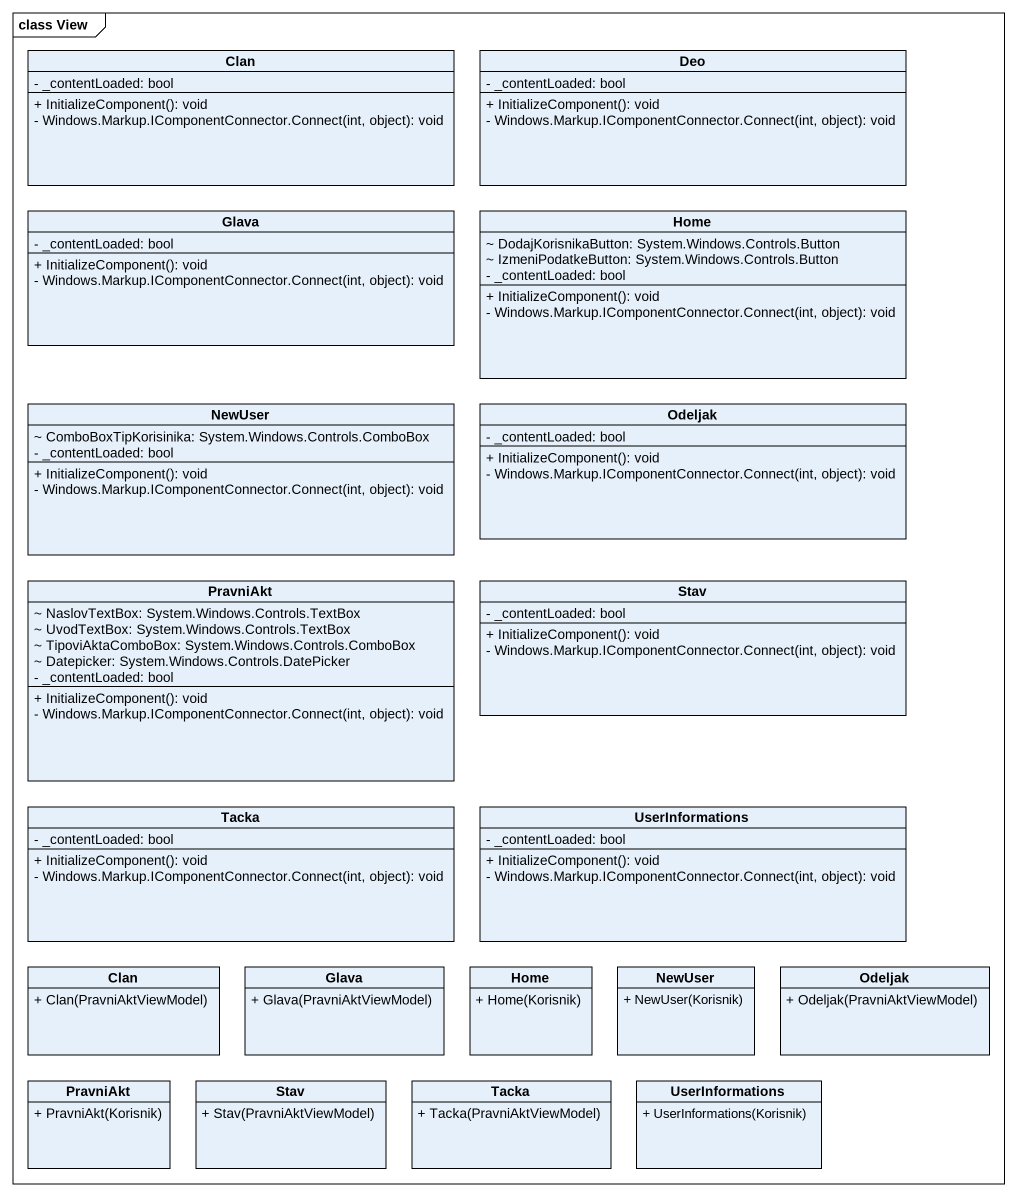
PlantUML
@startuml
mainframe class View
hide circle
hide empty members
skinparam classAttributeIconSize 0
class Clan {
  - _contentLoaded: bool
  + InitializeComponent(): void
  - Windows.Markup.IComponentConnector.Connect(int, object): void
}
class Deo {
  - _contentLoaded: bool
  + InitializeComponent(): void
  - Windows.Markup.IComponentConnector.Connect(int, object): void
}
class Glava {
  - _contentLoaded: bool
  + InitializeComponent(): void
  - Windows.Markup.IComponentConnector.Connect(int, object): void
}
class Home {
  ~ DodajKorisnikaButton: System.Windows.Controls.Button
  ~ IzmeniPodatkeButton: System.Windows.Controls.Button
  - _contentLoaded: bool
  + InitializeComponent(): void
  - Windows.Markup.IComponentConnector.Connect(int, object): void
}
class NewUser {
  ~ ComboBoxTipKorisinika: System.Windows.Controls.ComboBox
  - _contentLoaded: bool
  + InitializeComponent(): void
  - Windows.Markup.IComponentConnector.Connect(int, object): void
}
class Odeljak {
  - _contentLoaded: bool
  + InitializeComponent(): void
  - Windows.Markup.IComponentConnector.Connect(int, object): void
}
class PravniAkt {
  ~ NaslovTextBox: System.Windows.Controls.TextBox
  ~ UvodTextBox: System.Windows.Controls.TextBox
  ~ TipoviAktaComboBox: System.Windows.Controls.ComboBox
  ~ Datepicker: System.Windows.Controls.DatePicker
  - _contentLoaded: bool
  + InitializeComponent(): void
  - Windows.Markup.IComponentConnector.Connect(int, object): void
}
class Stav {
  - _contentLoaded: bool
  + InitializeComponent(): void
  - Windows.Markup.IComponentConnector.Connect(int, object): void
}
class Tacka {
  - _contentLoaded: bool
  + InitializeComponent(): void
  - Windows.Markup.IComponentConnector.Connect(int, object): void
}
class UserInformations {
  - _contentLoaded: bool
  + InitializeComponent(): void
  - Windows.Markup.IComponentConnector.Connect(int, object): void
}
class "Clan" as Clan_2 {
  + Clan(PravniAktViewModel)
}
class "Glava" as Glava_2 {
  + Glava(PravniAktViewModel)
}
class "Home" as Home_2 {
  + Home(Korisnik)
}
class "NewUser" as NewUser_2 {
  + NewUser(Korisnik)
}
class "Odeljak" as Odeljak_2 {
  + Odeljak(PravniAktViewModel)
}
class "PravniAkt" as PravniAkt_2 {
  + PravniAkt(Korisnik)
}
class "Stav" as Stav_2 {
  + Stav(PravniAktViewModel)
}
class "Tacka" as Tacka_2 {
  + Tacka(PravniAktViewModel)
}
class "UserInformations" as UserInformations_2 {
  + UserInformations(Korisnik)
}
@enduml
